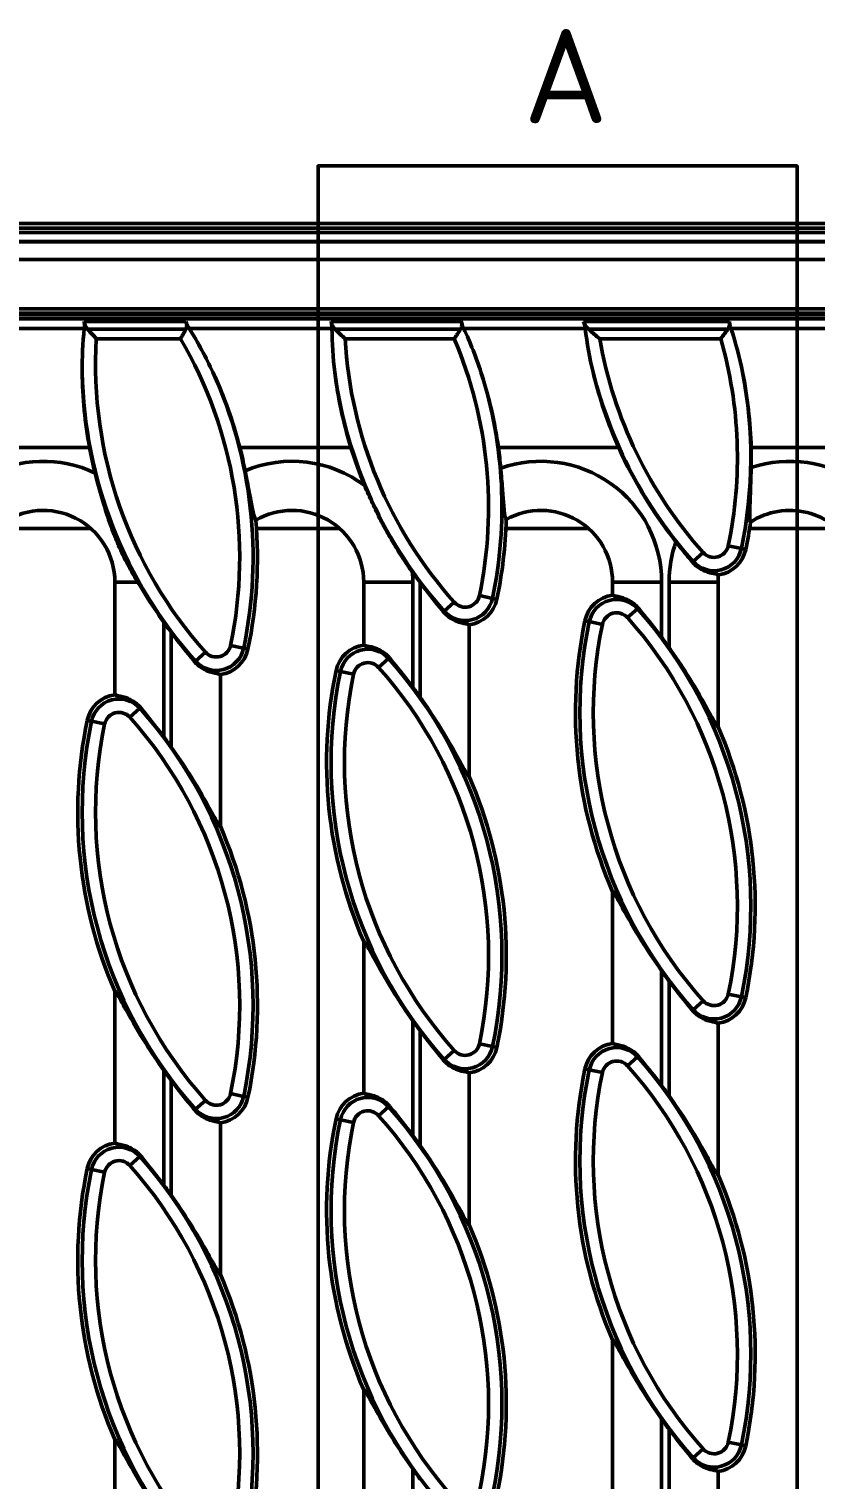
# Model space of a CAD drawing. Header units: millimetres. Extents: x 0 to 2219, y -32 to 1188.
# Drawn here: x 731.4 to 819.1, y 458.4 to 620.2 of the extents above; entities that cross this region are included whole.
import ezdxf

# ---------------------------------------------------------------- set-up
doc = ezdxf.new("R2010")
doc.units = ezdxf.units.MM
doc.header["$LTSCALE"] = 2
for name, color, linetype, lineweight in [('Detailumgrenzung (ISO)', 7, 'Continuous', 50), ('Sichtbar (ISO)', 7, 'Continuous', 50), ('Sichtbar schmal (ISO)', 7, 'Continuous', 50)]:
    doc.layers.add(name, color=color, linetype=linetype, lineweight=lineweight)
doc.styles.add('Bezeichnungstext (DIN)', font='isocpeur.ttf')

# ---------------------------------------------------------------- blocks, each defined once
blk = doc.blocks.new('2DDetail0')
at = {"layer": 'Detailumgrenzung (ISO)', "flags": 128}
blk.add_lwpolyline([(381.825, 186.207), (408.555, 186.207), (408.555, 302.451), (381.825, 302.451), (381.825, 186.207)], dxfattribs=at)
at = {"layer": 'Detailumgrenzung (ISO)', "insert": (393.282, 304.826), "char_height": 5.25, "attachment_point": 7, "style": 'Bezeichnungstext (DIN)'}
blk.add_mtext('A', dxfattribs=at)

msp = doc.modelspace()

# ---------------------------------------------------------------- linework, layer by layer
at = {"layer": 'Sichtbar (ISO)'}
for p, q in [((1097.6788, 598.4711), (597.6788, 598.4711)), ((1097.6788, 596.4711), (597.6788, 596.4711)), ((1097.6788, 594.4711), (597.6788, 594.4711)), ((705.5288, 588.4711), (830.4158, 588.4711)), ((824.2076, 588.2711), (705.7534, 588.2711)), ((738.1381, 573.4711), (725.3856, 573.4711)), ((767.3107, 573.4711), (754.9211, 573.4711)), ((797.2004, 573.4711), (783.773, 573.4711)), ((827.9143, 573.4711), (811.9857, 573.4711)), ((740.9609, 558.4711), (740.9609, 545.8949)), ((768.7387, 558.4711), (768.7387, 551.4505)), ((796.5165, 558.4711), (796.5165, 557.006)), ((808.2943, 542.3387), (808.2943, 558.4711)), ((780.5165, 536.7831), (780.5165, 553.7139)), ((752.7387, 531.2276), (752.7387, 548.1584)), ((796.5165, 523.9368), (796.5165, 507.006)), ((768.7387, 518.3813), (768.7387, 501.4505)), ((740.9609, 512.8257), (740.9609, 495.8949)), ((808.2943, 492.3387), (808.2943, 509.2695)), ((780.5165, 486.7831), (780.5165, 503.7139)), ((752.7387, 481.2276), (752.7387, 498.1584)), ((796.5165, 473.9368), (796.5165, 457.006)), ((768.7387, 468.3813), (768.7387, 451.4505)), ((740.9609, 462.8257), (740.9609, 445.8949)), ((808.2943, 442.3387), (808.2943, 459.2695))]:
    msp.add_line(p, q, dxfattribs=at)
for centre, radius, start, end in [((787.0323, 582.7935), 49.775, 190.794759, 194.139473), ((706.6673, 561.2598), 49.775, 11.154837, 14.201362), ((814.8101, 588.3491), 49.775, 197.391839, 202.585849), ((734.4451, 566.8153), 49.775, 5.029542, 7.684437), ((842.5879, 593.9046), 49.775, 204.237398, 218.421227), ((762.2228, 572.3709), 49.775, 358.699072, 1.266545), ((732.9609, 558.4711), 8, 0, 126.109162), ((760.7387, 558.4711), 8, 0, 120.236291), ((788.5165, 558.4711), 8, 0, 118.988229), ((816.2943, 558.4711), 8, 28.563902, 123.182868), ((706.6673, 561.2598), 50.2124, 348.215004, 4.709885), ((734.4451, 566.8153), 50.2124, 348.215004, 358.463386), ((762.2228, 572.3709), 50.2124, 348.215004, 351.750855), ((807.8406, 562.8533), 3.6124, 277.862549, 348.215004), ((814.8101, 588.3491), 49.775, 215.261188, 216.964052), ((816.2943, 558.4711), 8, 174.233737, 180), ((780.0628, 557.2978), 3.6124, 277.214909, 348.215004), ((796.9702, 553.4222), 3.6124, 97.214909, 168.215004), ((787.0323, 582.7935), 49.775, 215.357831, 216.964052), ((842.5879, 543.9046), 50.2124, 168.215004, 203.432382), ((762.2228, 522.3709), 49.775, 35.357831, 36.964052), ((752.285, 551.7422), 3.6124, 277.214909, 348.215004), ((769.1924, 547.8666), 3.6124, 97.214909, 168.215004), ((814.8101, 538.3491), 50.2124, 168.215004, 203.432382), ((734.4451, 516.8153), 49.775, 35.357831, 36.964052), ((741.4146, 542.3111), 3.6124, 97.214909, 168.215004), ((787.0323, 532.7935), 50.2124, 168.215004, 203.432382), ((762.2228, 522.3709), 50.2124, 348.215004, 23.432382), ((706.6673, 511.2598), 49.775, 35.357831, 36.964052), ((734.4451, 516.8153), 50.2124, 348.215004, 23.432382), ((706.6673, 511.2598), 50.2124, 348.215004, 23.432382), ((842.5879, 543.9046), 49.775, 215.357831, 216.964052), ((807.8406, 512.8533), 3.6124, 277.214909, 348.215004), ((814.8101, 538.3491), 49.775, 215.357831, 216.964052), ((780.0628, 507.2978), 3.6124, 277.214909, 348.215004), ((796.9702, 503.4222), 3.6124, 97.214909, 168.215004), ((787.0323, 532.7935), 49.775, 215.357831, 216.964052), ((842.5879, 493.9046), 50.2124, 168.215004, 203.432382), ((769.1924, 497.8666), 3.6124, 97.214909, 168.215004), ((762.2228, 472.3709), 49.775, 35.357831, 36.964052), ((752.285, 501.7422), 3.6124, 277.214909, 348.215004), ((814.8101, 488.3491), 50.2124, 168.215004, 203.432382), ((734.4451, 466.8153), 49.775, 35.357831, 36.964052), ((741.4146, 492.3111), 3.6124, 97.214909, 168.215004), ((787.0323, 482.7935), 50.2124, 168.215004, 203.432382), ((762.2228, 472.3709), 50.2124, 348.215004, 23.432382), ((706.6673, 461.2598), 49.775, 35.357831, 36.964052), ((734.4451, 466.8153), 50.2124, 348.215004, 23.432382), ((706.6673, 461.2598), 50.2124, 348.215004, 23.432382), ((842.5879, 493.9046), 49.775, 215.357831, 216.964052), ((807.8406, 462.8533), 3.6124, 277.214909, 348.215004), ((814.8101, 488.3491), 49.775, 215.357831, 216.964052)]:
    msp.add_arc(centre, radius, start, end, dxfattribs=at)
for centre, major_axis, ratio, start_param, end_param in [((762.3619, 581.4884), (-1.7008, 32.327), 0.77291338, 1.36664603, 1.51825904), ((722.0576, 569.464), (-19.5177, 31.9264), 0.8613635, 4.57878648, 4.72745672), ((789.7141, 583.8463), (-5.7943, 31.3835), 0.75916737, 1.33962574, 1.4938401), ((753.883, 573.5225), (-12.5817, 32.9213), 0.82687488, 4.65059872, 4.79963169), ((818.1088, 586.2107), (-9.8709, 30.3769), 0.75336516, 1.31331061, 1.46985558), ((784.6579, 576.7488), (-7.0352, 32.8969), 0.79843426, 4.69743, 4.84778186), ((787.0323, 582.467), (0, -49.7159), 0.99997843, 4.72433213, 4.89433766), ((706.6673, 560.9323), (0, 49.8573), 0.99997843, 4.96661132, 5.145853), ((814.8101, 588.0228), (0, -49.6794), 0.99997843, 4.83649189, 5.00966029), ((734.4451, 566.4881), (0, 49.8208), 0.99997843, 4.85301352, 5.02632966), ((842.5879, 593.5786), (0, -49.6429), 0.99997843, 4.95042115, 5.12941456), ((762.2228, 572.0439), (0, 49.7844), 0.99997843, 4.74105993, 4.91113298)]:
    msp.add_ellipse(centre, major_axis=major_axis, ratio=ratio, start_param=start_param, end_param=end_param, dxfattribs=at)
for points, knots in [([(737.548, 587.5369), (737.5487, 587.5203), (737.5496, 587.5031), (737.5548, 587.4105), (737.5606, 587.3265), (737.5682, 587.1275), (737.5686, 587.0117), (737.5607, 586.8809), (737.5599, 586.8686), (737.5586, 586.8509), (737.5582, 586.8456), (737.5575, 586.8362), (737.5572, 586.8323), (737.5566, 586.8247), (737.5563, 586.8211), (737.5555, 586.8125), (737.5551, 586.8076), (737.5535, 586.7906), (737.5524, 586.7785), (737.5507, 586.7627), (737.5503, 586.7588), (737.5499, 586.755)], [-0.4607877222, -0.4607877222, -0.4607877222, -0.4607877222, -0.4536132377, -0.4536132377, -0.4235059115, -0.4235059115, -0.3874725717, -0.3874725717, -0.3837411744, -0.3837411744, -0.3821074225, -0.3821074225, -0.3809066123, -0.3809066123, -0.3797995528, -0.3797995528, -0.3783009331, -0.3783009331, -0.3746340197, -0.3746340197, -0.373457297, -0.373457297, -0.373457297, -0.373457297]), ([(737.8999, 586.6834), (737.7864, 586.809), (737.6935, 586.9618), (737.5877, 587.2324), (737.5574, 587.3875), (737.548, 587.5369)], [0.936950036, 0.936950036, 0.936950036, 0.936950036, 0.997393402, 0.997393402, 1.056086076, 1.056086076, 1.056086076, 1.056086076]), ([(749.2607, 586.755), (749.2523, 586.7682), (749.244, 586.7816), (749.2316, 586.8018), (749.2274, 586.8086), (749.2204, 586.8202), (749.2176, 586.8249), (749.212, 586.8342), (749.2092, 586.8388), (749.2032, 586.849), (749.1999, 586.8545), (749.1886, 586.8737), (749.1806, 586.8875), (749.1097, 587.011), (749.0536, 587.1214), (748.9702, 587.3005), (748.94, 587.3696), (748.8957, 587.4703), (748.8805, 587.5047), (748.8657, 587.5369)], [-0.3699972752, -0.3699972752, -0.3699972752, -0.3699972752, -0.3652529605, -0.3652529605, -0.3628322112, -0.3628322112, -0.361171136, -0.361171136, -0.3595501379, -0.3595501379, -0.3576058705, -0.3576058705, -0.3528055237, -0.3528055237, -0.314503403, -0.314503403, -0.2885992575, -0.2885992575, -0.2739606305, -0.2739606305, -0.2739606305, -0.2739606305]), ([(748.8657, 587.5369), (748.9312, 587.3876), (748.977, 587.2277), (748.9866, 586.9552), (748.9575, 586.8068), (748.8901, 586.6834)], [0.02997029, 0.02997029, 0.02997029, 0.02997029, 0.091363801, 0.091363801, 0.145595878, 0.145595878, 0.145595878, 0.145595878]), ([(765.1056, 587.5369), (765.1081, 587.521), (765.1108, 587.5045), (765.1262, 587.4119), (765.1416, 587.3269), (765.1716, 587.1268), (765.1851, 587.0102), (765.1918, 586.8787), (765.1923, 586.8671), (765.1929, 586.8501), (765.1931, 586.8449), (765.1935, 586.8357), (765.1936, 586.8318), (765.1938, 586.8242), (765.1939, 586.8206), (765.1941, 586.8119), (765.1943, 586.8069), (765.1946, 586.7893), (765.1948, 586.7767), (765.195, 586.7611), (765.195, 586.758), (765.195, 586.755)], [-0.4521049801, -0.4521049801, -0.4521049801, -0.4521049801, -0.4451867768, -0.4451867768, -0.4144901446, -0.4144901446, -0.3781283898, -0.3781283898, -0.3745903288, -0.3745903288, -0.3729980042, -0.3729980042, -0.3718102693, -0.3718102693, -0.3707028209, -0.3707028209, -0.3691844322, -0.3691844322, -0.3653710314, -0.3653710314, -0.3644467005, -0.3644467005, -0.3644467005, -0.3644467005]), ([(765.5521, 586.6834), (765.4239, 586.8098), (765.3129, 586.9645), (765.1785, 587.2353), (765.1315, 587.3884), (765.1056, 587.5369)], [0.930732609, 0.930732609, 0.930732609, 0.930732609, 0.993776587, 0.993776587, 1.052486972, 1.052486972, 1.052486972, 1.052486972]), ([(779.6315, 587.5369), (779.6743, 587.387), (779.697, 587.228), (779.6736, 586.9565), (779.6276, 586.8073), (779.5492, 586.6834)], [0.028992712, 0.028992712, 0.028992712, 0.028992712, 0.089033756, 0.089033756, 0.144418619, 0.144418619, 0.144418619, 0.144418619]), ([(779.9051, 586.755), (779.9046, 586.756), (779.9041, 586.757), (779.8971, 586.772), (779.8907, 586.7861), (779.8816, 586.8062), (779.8789, 586.8121), (779.8743, 586.8224), (779.8724, 586.8268), (779.8688, 586.835), (779.867, 586.839), (779.863, 586.8482), (779.8608, 586.8534), (779.8528, 586.872), (779.8472, 586.8853), (779.7935, 587.0142), (779.7533, 587.1293), (779.6973, 587.3098), (779.6782, 587.3768), (779.6504, 587.4735), (779.6408, 587.5062), (779.6315, 587.5369)], [-0.3672322555, -0.3672322555, -0.3672322555, -0.3672322555, -0.3668953656, -0.3668953656, -0.3622139698, -0.3622139698, -0.360233458, -0.360233458, -0.3588038923, -0.3588038923, -0.3575041427, -0.3575041427, -0.3557718645, -0.3557718645, -0.3514034205, -0.3514034205, -0.3134733518, -0.3134733518, -0.2891428124, -0.2891428124, -0.2755854269, -0.2755854269, -0.2755854269, -0.2755854269]), ([(793.2863, 587.5369), (793.2901, 587.5225), (793.2942, 587.5077), (793.32, 587.4156), (793.3457, 587.3291), (793.3988, 587.128), (793.4256, 587.0115), (793.4473, 586.8796), (793.4492, 586.8677), (793.4519, 586.8505), (793.4527, 586.8451), (793.454, 586.8358), (793.4546, 586.8319), (793.4557, 586.8242), (793.4562, 586.8205), (793.4575, 586.8118), (793.4581, 586.8068), (793.4605, 586.7891), (793.4621, 586.7766), (793.464, 586.761), (793.4644, 586.758), (793.4647, 586.755)], [-0.4467467386, -0.4467467386, -0.4467467386, -0.4467467386, -0.4404263191, -0.4404263191, -0.4085990158, -0.4085990158, -0.3717115307, -0.3717115307, -0.3680627673, -0.3680627673, -0.366431479, -0.366431479, -0.3652190699, -0.3652190699, -0.3640918051, -0.3640918051, -0.3625512047, -0.3625512047, -0.35870747, -0.35870747, -0.3577899213, -0.3577899213, -0.3577899213, -0.3577899213]), ([(793.8336, 586.6834), (793.6886, 586.8108), (793.5571, 586.9679), (793.3923, 587.239), (793.3287, 587.3897), (793.2863, 587.5369)], [0.932626831, 0.932626831, 0.932626831, 0.932626831, 0.998911821, 0.998911821, 1.057838255, 1.057838255, 1.057838255, 1.057838255]), ([(809.564, 587.5369), (809.5873, 587.3868), (809.59, 587.229), (809.5369, 586.9579), (809.4749, 586.8078), (809.3851, 586.6834)], [0.02841016, 0.02841016, 0.02841016, 0.02841016, 0.087675998, 0.087675998, 0.144490365, 0.144490365, 0.144490365, 0.144490365]), ([(809.7339, 586.755), (809.7328, 586.7583), (809.7317, 586.7616), (809.7265, 586.7775), (809.7225, 586.7901), (809.7168, 586.8082), (809.715, 586.8138), (809.7121, 586.8234), (809.7108, 586.8275), (809.7084, 586.8355), (809.7073, 586.8393), (809.7046, 586.8482), (809.703, 586.8534), (809.6977, 586.8713), (809.6941, 586.8841), (809.6568, 587.0167), (809.6314, 587.1349), (809.5992, 587.3161), (809.589, 587.3819), (809.5742, 587.4759), (809.5692, 587.5074), (809.564, 587.5369)], [-0.3680676843, -0.3680676843, -0.3680676843, -0.3680676843, -0.3670030549, -0.3670030549, -0.3630100052, -0.3630100052, -0.3612482816, -0.3612482816, -0.3599482879, -0.3599482879, -0.358746313, -0.358746313, -0.3571139673, -0.3571139673, -0.3530936922, -0.3530936922, -0.3153576761, -0.3153576761, -0.2918493674, -0.2918493674, -0.2789952345, -0.2789952345, -0.2789952345, -0.2789952345]), ([(738.8899, 585.6227), (738.8882, 585.6245), (738.8864, 585.6264), (738.7418, 585.7798), (738.5986, 585.9324), (738.3279, 586.222), (738.1987, 586.3608), (738.0165, 586.5573), (737.9564, 586.6223), (737.8999, 586.6834)], [-0.000752486, -0.000752486, -0.000752486, -0.000752486, 0, 0, 0.062492592, 0.062492592, 0.122227604, 0.122227604, 0.153295028, 0.153295028, 0.153295028, 0.153295028]), ([(748.8901, 586.6834), (748.8316, 586.5799), (748.7657, 586.4634), (748.6326, 586.2291), (748.5668, 586.1134), (748.4305, 585.8745), (748.3601, 585.7513), (748.2884, 585.6264), (748.2874, 585.6245), (748.2864, 585.6227)], [0.376140047, 0.376140047, 0.376140047, 0.376140047, 0.423658031, 0.423658031, 0.465600445, 0.465600445, 0.508187315, 0.508187315, 0.508818678, 0.508818678, 0.508818678, 0.508818678]), ([(766.6617, 585.6227), (766.6598, 585.6245), (766.6579, 585.6264), (766.4862, 585.7886), (766.3156, 585.9507), (765.9963, 586.2557), (765.8444, 586.4014), (765.6522, 586.5867), (765.601, 586.6361), (765.5521, 586.6834)], [-0.00079701, -0.00079701, -0.00079701, -0.00079701, 0, 0, 0.070077303, 0.070077303, 0.136233773, 0.136233773, 0.161129525, 0.161129525, 0.161129525, 0.161129525]), ([(779.5492, 586.6834), (779.4879, 586.5893), (779.4197, 586.485), (779.2721, 586.2597), (779.1925, 586.1385), (779.0274, 585.8878), (778.9416, 585.7579), (778.8545, 585.6264), (778.8533, 585.6245), (778.8521, 585.6227)], [0.382982229, 0.382982229, 0.382982229, 0.382982229, 0.42713138, 0.42713138, 0.472833961, 0.472833961, 0.519503103, 0.519503103, 0.520160019, 0.520160019, 0.520160019, 0.520160019]), ([(795.0788, 585.6227), (795.0767, 585.6245), (795.0745, 585.6264), (794.87, 585.7983), (794.6662, 585.9708), (794.2888, 586.2922), (794.1101, 586.4453), (793.9086, 586.6187), (793.8706, 586.6515), (793.8336, 586.6834)], [-0.000850515, -0.000850515, -0.000850515, -0.000850515, 0, 0, 0.079303638, 0.079303638, 0.15301084, 0.15301084, 0.170541221, 0.170541221, 0.170541221, 0.170541221]), ([(809.3851, 586.6834), (809.3231, 586.5998), (809.2551, 586.5083), (809.0944, 586.2925), (808.9996, 586.1655), (808.8022, 585.9021), (808.6991, 585.7649), (808.5946, 585.6264), (808.5933, 585.6245), (808.5919, 585.6227)], [0.390745137, 0.390745137, 0.390745137, 0.390745137, 0.430988134, 0.430988134, 0.480959897, 0.480959897, 0.532341208, 0.532341208, 0.533027086, 0.533027086, 0.533027086, 0.533027086]), ([(784.0284, 571.1791), (784.046, 570.9783), (784.0634, 570.7771), (784.1465, 569.7981), (784.2055, 569.04), (784.3092, 567.7117), (784.3547, 567.1354), (784.443, 566.2561), (784.4854, 565.9316), (784.5667, 565.5787), (784.6021, 565.4936), (784.6394, 565.4688)], [-2.655256493, -2.655256493, -2.655256493, -2.655256493, -2.594613003, -2.594613003, -2.359292572, -2.359292572, -2.140854077, -2.140854077, -1.949475423, -1.949475423, -1.816570409, -1.816570409, -1.816570409, -1.816570409]), ([(811.985, 571.2408), (811.9768, 570.8846), (811.9676, 570.5283), (811.9325, 569.3249), (811.9013, 568.5062), (811.851, 567.1615), (811.8307, 566.6038), (811.822, 565.812), (811.828, 565.534), (811.8662, 565.2512), (811.8876, 565.1864), (811.9157, 565.1665)], [-2.722822417, -2.722822417, -2.722822417, -2.722822417, -2.614029808, -2.614029808, -2.351259793, -2.351259793, -2.127811428, -2.127811428, -1.951431562, -1.951431562, -1.840039409, -1.840039409, -1.840039409, -1.840039409]), ([(743.5206, 558.4711), (743.1958, 559.0153), (742.8946, 559.5416), (742.3435, 560.5518), (742.0948, 561.0318), (741.6905, 561.8655), (741.5331, 562.2055), (741.2028, 562.9588), (741.041, 563.3513), (740.602, 564.4766), (740.3345, 565.2342), (739.7064, 567.1712), (739.3138, 568.5125), (738.871, 570.2178), (738.8166, 570.4306), (738.7653, 570.6343)], [-8.1998669, -8.1998669, -8.1998669, -8.1998669, -7.98591124, -7.98591124, -7.77629046, -7.77629046, -7.63201686, -7.63201686, -7.47151299, -7.47151299, -7.18257601, -7.18257601, -6.79673569, -6.79673569, -6.73900303, -6.73900303, -6.73900303, -6.73900303]), ([(755.5019, 570.8893), (755.5336, 570.7287), (755.5651, 570.5679), (755.7412, 569.6636), (755.8778, 568.9373), (756.1219, 567.6426), (756.2295, 567.0745), (756.4167, 566.1868), (756.4971, 565.8551), (756.6215, 565.4935), (756.6682, 565.4065), (756.7102, 565.3827)], [-2.637447171, -2.637447171, -2.637447171, -2.637447171, -2.588207984, -2.588207984, -2.360306012, -2.360306012, -2.143596889, -2.143596889, -1.945869373, -1.945869373, -1.806774665, -1.806774665, -1.806774665, -1.806774665]), ([(774.1674, 559.6137), (774.0645, 559.7596), (773.9638, 559.9031), (773.3606, 560.7721), (772.8687, 561.5148), (772.0615, 562.8156), (771.7528, 563.3348), (771.1645, 564.3747), (770.9006, 564.8626), (770.3091, 566.0085), (769.9982, 566.6483), (769.4099, 567.9242), (769.1261, 568.5748), (768.8526, 569.2321)], [-4.266180029, -4.266180029, -4.266180029, -4.266180029, -4.221635639, -4.221635639, -3.990900174, -3.990900174, -3.837994707, -3.837994707, -3.69946469, -3.69946469, -3.52816137, -3.52816137, -3.355018436, -3.355018436, -3.355018436, -3.355018436]), ([(805.4374, 560.7058), (805.2545, 560.9248), (805.0688, 561.1483), (804.4549, 561.8939), (804.0207, 562.4313), (803.591, 562.9726)], [-1.216094438, -1.216094438, -1.216094438, -1.216094438, -1.125902361, -1.125902361, -0.919967957, -0.919967957, -0.919967957, -0.919967957]), ([(808.3347, 559.2749), (808.2726, 559.3315), (808.0644, 559.3595), (807.5346, 559.4617), (807.2179, 559.5335), (806.5854, 559.7897), (806.2835, 559.9497), (805.7922, 560.3283), (805.606, 560.504), (805.4374, 560.7058)], [-3.07038747, -3.07038747, -3.07038747, -3.07038747, -2.901341479, -2.901341479, -2.748096948, -2.748096948, -2.622729619, -2.622729619, -2.539880525, -2.539880525, -2.539880525, -2.539880525]), ([(746.4381, 553.9897), (745.7552, 554.9536), (745.0586, 555.991), (744.1014, 557.51), (743.8044, 557.9965), (743.5206, 558.4711)], [-1.174131385, -1.174131385, -1.174131385, -1.174131385, -0.828219857, -0.828219857, -0.664700994, -0.664700994, -0.664700994, -0.664700994]), ([(777.6523, 555.1437), (777.6078, 555.1965), (777.5633, 555.2497), (776.8119, 556.1477), (776.0768, 557.0608), (775.2934, 558.0826), (775.1667, 558.2495), (775.0392, 558.4187)], [0.709582647, 0.709582647, 0.709582647, 0.709582647, 0.73010989, 0.73010989, 1.054656499, 1.054656499, 1.116700016, 1.116700016, 1.116700016, 1.116700016]), ([(796.5165, 557.006), (796.5669, 556.9674), (796.6958, 556.9359), (797.1714, 556.8433), (797.569, 556.7677), (798.1768, 556.5087), (798.368, 556.4132), (798.7518, 556.1699), (798.9437, 556.0213), (799.2029, 555.7754), (799.2934, 555.6793), (799.3807, 555.5763)], [0.043364886, 0.043364886, 0.043364886, 0.043364886, 0.19996601, 0.19996601, 0.399932019, 0.399932019, 0.475600656, 0.475600656, 0.551269293, 0.551269293, 0.592993875, 0.592993875, 0.592993875, 0.592993875]), ([(780.5165, 553.7139), (780.4661, 553.7526), (780.3372, 553.7841), (779.8615, 553.8766), (779.4639, 553.9523), (778.8561, 554.2113), (778.6649, 554.3068), (778.2812, 554.5501), (778.0892, 554.6986), (777.83, 554.9445), (777.7395, 555.0407), (777.6523, 555.1437)], [0.043364886, 0.043364886, 0.043364886, 0.043364886, 0.19996601, 0.19996601, 0.399932019, 0.399932019, 0.475600656, 0.475600656, 0.551269293, 0.551269293, 0.592993875, 0.592993875, 0.592993875, 0.592993875]), ([(799.3807, 555.5763), (799.4251, 555.5234), (799.4697, 555.4703), (800.2211, 554.5723), (800.9562, 553.6592), (801.7395, 552.6374), (801.8662, 552.4705), (801.9937, 552.3013)], [0.709582647, 0.709582647, 0.709582647, 0.709582647, 0.73010989, 0.73010989, 1.054656499, 1.054656499, 1.116700016, 1.116700016, 1.116700016, 1.116700016]), ([(749.8745, 549.5881), (749.8301, 549.641), (749.7855, 549.6941), (749.0341, 550.5921), (748.299, 551.5052), (747.5156, 552.527), (747.3889, 552.6939), (747.2615, 552.8631)], [0.709582647, 0.709582647, 0.709582647, 0.709582647, 0.73010989, 0.73010989, 1.054656499, 1.054656499, 1.116700016, 1.116700016, 1.116700016, 1.116700016]), ([(768.7387, 551.4505), (768.7891, 551.4118), (768.918, 551.3803), (769.3936, 551.2878), (769.7913, 551.2121), (770.3991, 550.9531), (770.5902, 550.8576), (770.974, 550.6143), (771.1659, 550.4658), (771.4251, 550.2199), (771.5156, 550.1237), (771.6029, 550.0207)], [0.043364886, 0.043364886, 0.043364886, 0.043364886, 0.19996601, 0.19996601, 0.399932019, 0.399932019, 0.475600656, 0.475600656, 0.551269293, 0.551269293, 0.592993875, 0.592993875, 0.592993875, 0.592993875]), ([(771.6029, 550.0207), (771.6473, 549.9679), (771.6919, 549.9147), (772.4433, 549.0167), (773.1784, 548.1036), (773.9618, 547.0818), (774.0885, 546.9149), (774.2159, 546.7457)], [0.709582647, 0.709582647, 0.709582647, 0.709582647, 0.73010989, 0.73010989, 1.054656499, 1.054656499, 1.116700016, 1.116700016, 1.116700016, 1.116700016]), ([(802.817, 551.1747), (803.4999, 550.2108), (804.1965, 549.1734), (805.6201, 546.9146), (806.3284, 545.6936), (807.2894, 543.9759), (807.6958, 543.2259), (808.0398, 542.6502), (808.117, 542.5278), (808.2321, 542.3736), (808.2721, 542.3369), (808.2943, 542.3387)], [-1.17413138, -1.17413138, -1.17413138, -1.17413138, -0.82821986, -0.82821986, -0.41657877, -0.41657877, -0.15549961, -0.15549961, -0.07774981, -0.07774981, -0.0059838, -0.0059838, -0.0059838, -0.0059838]), ([(752.7387, 548.1584), (752.6883, 548.197), (752.5594, 548.2285), (752.0837, 548.3211), (751.6861, 548.3967), (751.0783, 548.6557), (750.8872, 548.7512), (750.5034, 548.9945), (750.3115, 549.1431), (750.0523, 549.389), (749.9618, 549.4851), (749.8745, 549.5881)], [0.043364886, 0.043364886, 0.043364886, 0.043364886, 0.19996601, 0.19996601, 0.399932019, 0.399932019, 0.475600656, 0.475600656, 0.551269293, 0.551269293, 0.592993875, 0.592993875, 0.592993875, 0.592993875]), ([(740.9609, 545.8949), (741.0113, 545.8563), (741.1402, 545.8248), (741.6159, 545.7322), (742.0135, 545.6566), (742.6213, 545.3976), (742.8125, 545.3021), (743.1962, 545.0588), (743.3881, 544.9102), (743.6474, 544.6643), (743.7379, 544.5682), (743.8251, 544.4652)], [0.043364886, 0.043364886, 0.043364886, 0.043364886, 0.19996601, 0.19996601, 0.399932019, 0.399932019, 0.475600656, 0.475600656, 0.551269293, 0.551269293, 0.592993875, 0.592993875, 0.592993875, 0.592993875]), ([(775.0392, 545.6192), (775.7222, 544.6552), (776.4188, 543.6179), (777.8423, 541.359), (778.5506, 540.1381), (779.5116, 538.4204), (779.918, 537.6704), (780.262, 537.0946), (780.3392, 536.9722), (780.4543, 536.8181), (780.4943, 536.7813), (780.5165, 536.7831)], [-1.17413138, -1.17413138, -1.17413138, -1.17413138, -0.82821986, -0.82821986, -0.41657877, -0.41657877, -0.15549961, -0.15549961, -0.07774981, -0.07774981, -0.0059838, -0.0059838, -0.0059838, -0.0059838]), ([(743.8251, 544.4652), (743.8695, 544.4123), (743.9141, 544.3592), (744.6655, 543.4612), (745.4006, 542.548), (746.184, 541.5263), (746.3107, 541.3594), (746.4381, 541.1902)], [0.709582647, 0.709582647, 0.709582647, 0.709582647, 0.73010989, 0.73010989, 1.054656499, 1.054656499, 1.116700016, 1.116700016, 1.116700016, 1.116700016]), ([(747.2615, 540.0636), (747.9444, 539.0997), (748.641, 538.0623), (750.0645, 535.8035), (750.7728, 534.5825), (751.7338, 532.8648), (752.1402, 532.1148), (752.4842, 531.5391), (752.5614, 531.4167), (752.6765, 531.2625), (752.7165, 531.2258), (752.7387, 531.2276)], [-1.17413138, -1.17413138, -1.17413138, -1.17413138, -0.82821986, -0.82821986, -0.41657877, -0.41657877, -0.15549961, -0.15549961, -0.07774981, -0.07774981, -0.0059838, -0.0059838, -0.0059838, -0.0059838]), ([(801.9937, 515.1008), (801.3108, 516.0647), (800.6142, 517.1021), (799.1907, 519.3609), (798.4824, 520.5819), (797.5214, 522.2996), (797.115, 523.0496), (796.771, 523.6253), (796.6937, 523.7477), (796.5787, 523.9019), (796.5386, 523.9386), (796.5165, 523.9368)], [-1.17413138, -1.17413138, -1.17413138, -1.17413138, -0.82821986, -0.82821986, -0.41657877, -0.41657877, -0.15549961, -0.15549961, -0.07774981, -0.07774981, -0.0059838, -0.0059838, -0.0059838, -0.0059838]), ([(774.2159, 509.5452), (773.533, 510.5092), (772.8364, 511.5465), (771.4129, 513.8054), (770.7046, 515.0263), (769.7436, 516.744), (769.3372, 517.494), (768.9932, 518.0698), (768.916, 518.1922), (768.8009, 518.3463), (768.7609, 518.3831), (768.7387, 518.3813)], [-1.17413138, -1.17413138, -1.17413138, -1.17413138, -0.82821986, -0.82821986, -0.41657877, -0.41657877, -0.15549961, -0.15549961, -0.07774981, -0.07774981, -0.0059838, -0.0059838, -0.0059838, -0.0059838]), ([(746.4381, 503.9897), (745.7552, 504.9536), (745.0586, 505.991), (743.6351, 508.2498), (742.9268, 509.4708), (741.9658, 511.1885), (741.5594, 511.9385), (741.2154, 512.5142), (741.1382, 512.6366), (741.0231, 512.7908), (740.9831, 512.8275), (740.9609, 512.8257)], [-1.17413138, -1.17413138, -1.17413138, -1.17413138, -0.82821986, -0.82821986, -0.41657877, -0.41657877, -0.15549961, -0.15549961, -0.07774981, -0.07774981, -0.0059838, -0.0059838, -0.0059838, -0.0059838]), ([(805.4301, 510.6992), (805.3856, 510.7521), (805.341, 510.8052), (804.5896, 511.7032), (803.8545, 512.6164), (803.0712, 513.6381), (802.9445, 513.805), (802.817, 513.9742)], [0.709582647, 0.709582647, 0.709582647, 0.709582647, 0.73010989, 0.73010989, 1.054656499, 1.054656499, 1.116700016, 1.116700016, 1.116700016, 1.116700016]), ([(808.2943, 509.2695), (808.2438, 509.3081), (808.115, 509.3396), (807.6393, 509.4322), (807.2417, 509.5078), (806.6339, 509.7668), (806.4427, 509.8623), (806.0589, 510.1057), (805.867, 510.2542), (805.6078, 510.5001), (805.5173, 510.5962), (805.4301, 510.6992)], [0.043364886, 0.043364886, 0.043364886, 0.043364886, 0.19996601, 0.19996601, 0.399932019, 0.399932019, 0.475600656, 0.475600656, 0.551269293, 0.551269293, 0.592993875, 0.592993875, 0.592993875, 0.592993875]), ([(777.6523, 505.1437), (777.6078, 505.1965), (777.5633, 505.2497), (776.8119, 506.1477), (776.0768, 507.0608), (775.2934, 508.0826), (775.1667, 508.2495), (775.0392, 508.4187)], [0.709582647, 0.709582647, 0.709582647, 0.709582647, 0.73010989, 0.73010989, 1.054656499, 1.054656499, 1.116700016, 1.116700016, 1.116700016, 1.116700016]), ([(796.5165, 507.006), (796.5669, 506.9674), (796.6958, 506.9359), (797.1714, 506.8433), (797.569, 506.7677), (798.1768, 506.5087), (798.368, 506.4132), (798.7518, 506.1699), (798.9437, 506.0213), (799.2029, 505.7754), (799.2934, 505.6793), (799.3807, 505.5763)], [0.043364886, 0.043364886, 0.043364886, 0.043364886, 0.19996601, 0.19996601, 0.399932019, 0.399932019, 0.475600656, 0.475600656, 0.551269293, 0.551269293, 0.592993875, 0.592993875, 0.592993875, 0.592993875]), ([(780.5165, 503.7139), (780.4661, 503.7526), (780.3372, 503.7841), (779.8615, 503.8766), (779.4639, 503.9523), (778.8561, 504.2113), (778.6649, 504.3068), (778.2812, 504.5501), (778.0892, 504.6986), (777.83, 504.9445), (777.7395, 505.0407), (777.6523, 505.1437)], [0.043364886, 0.043364886, 0.043364886, 0.043364886, 0.19996601, 0.19996601, 0.399932019, 0.399932019, 0.475600656, 0.475600656, 0.551269293, 0.551269293, 0.592993875, 0.592993875, 0.592993875, 0.592993875]), ([(799.3807, 505.5763), (799.4251, 505.5234), (799.4697, 505.4703), (800.2211, 504.5723), (800.9562, 503.6592), (801.7395, 502.6374), (801.8662, 502.4705), (801.9937, 502.3013)], [0.709582647, 0.709582647, 0.709582647, 0.709582647, 0.73010989, 0.73010989, 1.054656499, 1.054656499, 1.116700016, 1.116700016, 1.116700016, 1.116700016]), ([(749.8745, 499.5881), (749.8301, 499.641), (749.7855, 499.6941), (749.0341, 500.5921), (748.299, 501.5052), (747.5156, 502.527), (747.3889, 502.6939), (747.2615, 502.8631)], [0.709582647, 0.709582647, 0.709582647, 0.709582647, 0.73010989, 0.73010989, 1.054656499, 1.054656499, 1.116700016, 1.116700016, 1.116700016, 1.116700016]), ([(768.7387, 501.4505), (768.7891, 501.4118), (768.918, 501.3803), (769.3936, 501.2878), (769.7913, 501.2121), (770.3991, 500.9531), (770.5902, 500.8576), (770.974, 500.6143), (771.1659, 500.4658), (771.4251, 500.2199), (771.5156, 500.1237), (771.6029, 500.0207)], [0.043364886, 0.043364886, 0.043364886, 0.043364886, 0.19996601, 0.19996601, 0.399932019, 0.399932019, 0.475600656, 0.475600656, 0.551269293, 0.551269293, 0.592993875, 0.592993875, 0.592993875, 0.592993875]), ([(771.6029, 500.0207), (771.6473, 499.9679), (771.6919, 499.9147), (772.4433, 499.0167), (773.1784, 498.1036), (773.9618, 497.0818), (774.0885, 496.9149), (774.2159, 496.7457)], [0.709582647, 0.709582647, 0.709582647, 0.709582647, 0.73010989, 0.73010989, 1.054656499, 1.054656499, 1.116700016, 1.116700016, 1.116700016, 1.116700016]), ([(802.817, 501.1747), (803.4999, 500.2108), (804.1965, 499.1734), (805.6201, 496.9146), (806.3284, 495.6936), (807.2894, 493.9759), (807.6958, 493.2259), (808.0398, 492.6502), (808.117, 492.5278), (808.2321, 492.3736), (808.2721, 492.3369), (808.2943, 492.3387)], [-1.17413138, -1.17413138, -1.17413138, -1.17413138, -0.82821986, -0.82821986, -0.41657877, -0.41657877, -0.15549961, -0.15549961, -0.07774981, -0.07774981, -0.0059838, -0.0059838, -0.0059838, -0.0059838]), ([(752.7387, 498.1584), (752.6883, 498.197), (752.5594, 498.2285), (752.0837, 498.3211), (751.6861, 498.3967), (751.0783, 498.6557), (750.8872, 498.7512), (750.5034, 498.9945), (750.3115, 499.1431), (750.0523, 499.389), (749.9618, 499.4851), (749.8745, 499.5881)], [0.043364886, 0.043364886, 0.043364886, 0.043364886, 0.19996601, 0.19996601, 0.399932019, 0.399932019, 0.475600656, 0.475600656, 0.551269293, 0.551269293, 0.592993875, 0.592993875, 0.592993875, 0.592993875]), ([(740.9609, 495.8949), (741.0113, 495.8563), (741.1402, 495.8248), (741.6159, 495.7322), (742.0135, 495.6566), (742.6213, 495.3976), (742.8125, 495.3021), (743.1962, 495.0588), (743.3881, 494.9102), (743.6474, 494.6643), (743.7379, 494.5682), (743.8251, 494.4652)], [0.043364886, 0.043364886, 0.043364886, 0.043364886, 0.19996601, 0.19996601, 0.399932019, 0.399932019, 0.475600656, 0.475600656, 0.551269293, 0.551269293, 0.592993875, 0.592993875, 0.592993875, 0.592993875]), ([(775.0392, 495.6192), (775.7222, 494.6552), (776.4188, 493.6179), (777.8423, 491.359), (778.5506, 490.1381), (779.5116, 488.4204), (779.918, 487.6704), (780.262, 487.0946), (780.3392, 486.9722), (780.4543, 486.8181), (780.4943, 486.7813), (780.5165, 486.7831)], [-1.17413138, -1.17413138, -1.17413138, -1.17413138, -0.82821986, -0.82821986, -0.41657877, -0.41657877, -0.15549961, -0.15549961, -0.07774981, -0.07774981, -0.0059838, -0.0059838, -0.0059838, -0.0059838]), ([(743.8251, 494.4652), (743.8695, 494.4123), (743.9141, 494.3592), (744.6655, 493.4612), (745.4006, 492.548), (746.184, 491.5263), (746.3107, 491.3594), (746.4381, 491.1902)], [0.709582647, 0.709582647, 0.709582647, 0.709582647, 0.73010989, 0.73010989, 1.054656499, 1.054656499, 1.116700016, 1.116700016, 1.116700016, 1.116700016]), ([(747.2615, 490.0636), (747.9444, 489.0997), (748.641, 488.0623), (750.0645, 485.8035), (750.7728, 484.5825), (751.7338, 482.8648), (752.1402, 482.1148), (752.4842, 481.5391), (752.5614, 481.4167), (752.6765, 481.2625), (752.7165, 481.2258), (752.7387, 481.2276)], [-1.17413138, -1.17413138, -1.17413138, -1.17413138, -0.82821986, -0.82821986, -0.41657877, -0.41657877, -0.15549961, -0.15549961, -0.07774981, -0.07774981, -0.0059838, -0.0059838, -0.0059838, -0.0059838]), ([(801.9937, 465.1008), (801.3108, 466.0647), (800.6142, 467.1021), (799.1907, 469.3609), (798.4824, 470.5819), (797.5214, 472.2996), (797.115, 473.0496), (796.771, 473.6253), (796.6937, 473.7477), (796.5787, 473.9019), (796.5386, 473.9386), (796.5165, 473.9368)], [-1.17413138, -1.17413138, -1.17413138, -1.17413138, -0.82821986, -0.82821986, -0.41657877, -0.41657877, -0.15549961, -0.15549961, -0.07774981, -0.07774981, -0.0059838, -0.0059838, -0.0059838, -0.0059838]), ([(774.2159, 459.5452), (773.533, 460.5092), (772.8364, 461.5465), (771.4129, 463.8054), (770.7046, 465.0263), (769.7436, 466.744), (769.3372, 467.494), (768.9932, 468.0698), (768.916, 468.1922), (768.8009, 468.3463), (768.7609, 468.3831), (768.7387, 468.3813)], [-1.17413138, -1.17413138, -1.17413138, -1.17413138, -0.82821986, -0.82821986, -0.41657877, -0.41657877, -0.15549961, -0.15549961, -0.07774981, -0.07774981, -0.0059838, -0.0059838, -0.0059838, -0.0059838]), ([(746.4381, 453.9897), (745.7552, 454.9536), (745.0586, 455.991), (743.6351, 458.2498), (742.9268, 459.4708), (741.9658, 461.1885), (741.5594, 461.9385), (741.2154, 462.5142), (741.1382, 462.6366), (741.0231, 462.7908), (740.9831, 462.8275), (740.9609, 462.8257)], [-1.17413138, -1.17413138, -1.17413138, -1.17413138, -0.82821986, -0.82821986, -0.41657877, -0.41657877, -0.15549961, -0.15549961, -0.07774981, -0.07774981, -0.0059838, -0.0059838, -0.0059838, -0.0059838]), ([(805.4301, 460.6992), (805.3856, 460.7521), (805.341, 460.8052), (804.5896, 461.7032), (803.8545, 462.6164), (803.0712, 463.6381), (802.9445, 463.805), (802.817, 463.9742)], [0.709582647, 0.709582647, 0.709582647, 0.709582647, 0.73010989, 0.73010989, 1.054656499, 1.054656499, 1.116700016, 1.116700016, 1.116700016, 1.116700016]), ([(808.2943, 459.2695), (808.2438, 459.3081), (808.115, 459.3396), (807.6393, 459.4322), (807.2417, 459.5078), (806.6339, 459.7668), (806.4427, 459.8623), (806.0589, 460.1057), (805.867, 460.2542), (805.6078, 460.5001), (805.5173, 460.5962), (805.4301, 460.6992)], [0.043364886, 0.043364886, 0.043364886, 0.043364886, 0.19996601, 0.19996601, 0.399932019, 0.399932019, 0.475600656, 0.475600656, 0.551269293, 0.551269293, 0.592993875, 0.592993875, 0.592993875, 0.592993875])]:
    msp.add_open_spline(points, degree=3, knots=knots, dxfattribs=at)
at = {"layer": 'Sichtbar schmal (ISO)'}
for p, q in [((597.6788, 597.9711), (1097.6788, 597.9711)), ((1097.6788, 597.4711), (597.6788, 597.4711)), ((597.6788, 596.4454), (1097.6788, 596.4454)), ((1097.6788, 588.9711), (597.6788, 588.9711)), ((823.8661, 587.826), (671.0973, 587.826)), ((748.8657, 587.5369), (737.548, 587.5369)), ((779.6315, 587.5369), (765.1056, 587.5369)), ((809.564, 587.5369), (793.2863, 587.5369)), ((717.62, 586.755), (737.5499, 586.755)), ((748.8901, 586.6834), (737.8999, 586.6834)), ((748.2864, 585.6227), (738.8899, 585.6227)), ((749.2607, 586.755), (765.195, 586.755)), ((779.5492, 586.6834), (765.5521, 586.6834)), ((778.8521, 585.6227), (766.6617, 585.6227)), ((779.9051, 586.755), (793.4647, 586.755)), ((809.3851, 586.6834), (793.8336, 586.6834)), ((808.5919, 585.6227), (795.0788, 585.6227)), ((809.7339, 586.755), (823.8661, 586.755)), ((738.2949, 564.4334), (728.3374, 564.4334)), ((766.0727, 564.4334), (756.7793, 564.4334)), ((793.8505, 564.4334), (784.601, 564.4334)), ((821.6282, 564.4334), (811.8039, 564.4334)), ((805.5143, 560.7745), (806.6285, 561.7702)), ((809.4318, 562.5213), (810.8946, 562.2161)), ((810.8946, 562.2161), (811.3768, 562.1155)), ((805.5143, 560.7745), (805.4374, 560.7058)), ((743.5206, 558.4711), (740.9609, 558.4711)), ((774.2159, 558.4711), (768.7387, 558.4711)), ((774.2159, 546.7457), (774.2159, 558.4711)), ((775.0392, 558.4187), (775.0392, 545.6192)), ((801.9937, 558.4711), (796.5165, 558.4711)), ((801.9937, 552.3013), (801.9937, 558.4711)), ((802.817, 558.4711), (808.2943, 558.4711)), ((802.817, 558.4711), (802.817, 551.1747)), ((781.654, 556.9658), (783.1168, 556.6606)), ((783.1168, 556.6606), (783.5991, 556.56)), ((777.7365, 555.2189), (777.6523, 555.1437)), ((777.7365, 555.2189), (778.8507, 556.2146)), ((799.2964, 555.501), (798.1822, 554.5053)), ((799.2964, 555.501), (799.3807, 555.5763)), ((746.4381, 541.1902), (746.4381, 553.9897)), ((793.9161, 554.0594), (793.4339, 554.16)), ((793.9161, 554.0594), (795.3789, 553.7542)), ((747.2615, 552.8631), (747.2615, 540.0636)), ((749.9587, 549.6634), (751.0729, 550.6591)), ((753.8762, 551.4102), (755.339, 551.105)), ((755.339, 551.105), (755.8213, 551.0044)), ((771.5187, 549.9455), (771.6029, 550.0207)), ((749.9587, 549.6634), (749.8745, 549.5881)), ((766.1384, 548.5038), (765.6561, 548.6044)), ((766.1384, 548.5038), (767.6011, 548.1986)), ((771.5187, 549.9455), (770.4044, 548.9498)), ((743.7409, 544.3899), (742.6267, 543.3942)), ((743.7409, 544.3899), (743.8251, 544.4652)), ((738.3606, 542.9483), (737.8783, 543.0489)), ((738.3606, 542.9483), (739.8234, 542.6431)), ((801.9937, 502.3013), (801.9937, 515.1008)), ((802.817, 513.9742), (802.817, 501.1747)), ((806.6285, 511.7702), (805.5143, 510.7745)), ((809.4318, 512.5213), (810.8946, 512.2161)), ((810.8946, 512.2161), (811.3768, 512.1155)), ((774.2159, 496.7457), (774.2159, 509.5452)), ((805.5143, 510.7745), (805.4301, 510.6992)), ((775.0392, 508.4187), (775.0392, 495.6192)), ((781.654, 506.9658), (783.1168, 506.6606)), ((783.1168, 506.6606), (783.5991, 506.56)), ((777.7365, 505.2189), (777.6523, 505.1437)), ((778.8507, 506.2146), (777.7365, 505.2189)), ((799.2964, 505.501), (798.1822, 504.5053)), ((799.2964, 505.501), (799.3807, 505.5763)), ((746.4381, 491.1902), (746.4381, 503.9897)), ((793.9161, 504.0594), (793.4339, 504.16)), ((793.9161, 504.0594), (795.3789, 503.7542)), ((747.2615, 502.8631), (747.2615, 490.0636)), ((751.0729, 500.6591), (749.9587, 499.6634)), ((753.8762, 501.4102), (755.339, 501.105)), ((755.339, 501.105), (755.8213, 501.0044)), ((771.5187, 499.9455), (770.4044, 498.9498)), ((771.5187, 499.9455), (771.6029, 500.0207)), ((749.9587, 499.6634), (749.8745, 499.5881)), ((766.1384, 498.5038), (765.6561, 498.6044)), ((766.1384, 498.5038), (767.6011, 498.1986)), ((743.7409, 494.3899), (742.6267, 493.3942)), ((743.7409, 494.3899), (743.8251, 494.4652)), ((738.3606, 492.9483), (737.8783, 493.0489)), ((738.3606, 492.9483), (739.8234, 492.6431)), ((801.9937, 452.3013), (801.9937, 465.1008)), ((802.817, 463.9742), (802.817, 451.1747)), ((806.6285, 461.7702), (805.5143, 460.7745)), ((809.4318, 462.5213), (810.8946, 462.2161)), ((810.8946, 462.2161), (811.3768, 462.1155)), ((774.2159, 446.7457), (774.2159, 459.5452)), ((805.5143, 460.7745), (805.4301, 460.6992))]:
    msp.add_line(p, q, dxfattribs=at)
for centre, radius, start, end in [((787.0323, 582.7935), 48.2255, 176.636749, 221.784996), ((706.6673, 561.2598), 48.2255, 348.215004, 30.343835), ((814.8101, 588.3491), 48.2255, 183.240855, 221.784996), ((734.4451, 566.8153), 48.2255, 348.215004, 22.953783), ((842.5879, 593.9046), 48.2255, 189.888593, 221.784996), ((762.2228, 572.3709), 48.2255, 348.215004, 15.949438), ((787.0323, 582.7935), 49.7198, 181.060549, 221.784996), ((706.6673, 561.2598), 49.7198, 348.215004, 24.49369), ((814.8101, 588.3491), 49.7198, 187.483826, 221.784996), ((734.4451, 566.8153), 49.7198, 348.215004, 17.629206), ((842.5879, 593.9046), 49.7198, 194.003644, 221.784996), ((762.2228, 572.3709), 49.7198, 348.215004, 11.018062), ((732.9609, 558.4711), 13.4772, 64.489091, 118.742195), ((760.7387, 558.4711), 13.4772, 52.983411, 112.865234), ((788.5165, 558.4711), 13.4772, 0, 109.451695), ((816.2943, 558.4711), 13.4772, 0, 108.647416), ((816.2943, 558.4711), 13.4772, 160.487901, 180), ((807.8406, 562.8533), 3.1198, 221.784996, 348.215004), ((807.8406, 562.8533), 1.6255, 221.784996, 348.215004), ((760.7387, 558.4711), 13.4772, 0, 4.863626), ((780.0628, 557.2978), 3.1198, 221.784996, 348.215004), ((780.0628, 557.2978), 1.6255, 221.784996, 348.215004), ((796.9702, 553.4222), 3.1198, 41.784996, 168.215004), ((796.9702, 553.4222), 1.6255, 41.784996, 168.215004), ((762.2228, 522.3709), 49.7198, 348.215004, 41.784996), ((842.5879, 543.9046), 49.7198, 168.215004, 221.784996), ((842.5879, 543.9046), 48.2255, 168.215004, 221.784996), ((762.2228, 522.3709), 48.2255, 348.215004, 41.784996), ((752.285, 551.7422), 3.1198, 221.784996, 348.215004), ((752.285, 551.7422), 1.6255, 221.784996, 348.215004), ((769.1924, 547.8666), 3.1198, 41.784996, 168.215004), ((814.8101, 538.3491), 49.7198, 168.215004, 221.784996), ((769.1924, 547.8666), 1.6255, 41.784996, 168.215004), ((734.4451, 516.8153), 48.2255, 348.215004, 41.784996), ((734.4451, 516.8153), 49.7198, 348.215004, 41.784996), ((814.8101, 538.3491), 48.2255, 168.215004, 221.784996), ((741.4146, 542.3111), 3.1198, 41.784996, 168.215004), ((741.4146, 542.3111), 1.6255, 41.784996, 168.215004), ((706.6673, 511.2598), 49.7198, 348.215004, 41.784996), ((787.0323, 532.7935), 49.7198, 168.215004, 221.784996), ((787.0323, 532.7935), 48.2255, 168.215004, 221.784996), ((706.6673, 511.2598), 48.2255, 348.215004, 41.784996), ((807.8406, 512.8533), 3.1198, 221.784996, 348.215004), ((807.8406, 512.8533), 1.6255, 221.784996, 348.215004), ((780.0628, 507.2978), 3.1198, 221.784996, 348.215004), ((780.0628, 507.2978), 1.6255, 221.784996, 348.215004), ((796.9702, 503.4222), 3.1198, 41.784996, 168.215004), ((796.9702, 503.4222), 1.6255, 41.784996, 168.215004), ((762.2228, 472.3709), 49.7198, 348.215004, 41.784996), ((842.5879, 493.9046), 49.7198, 168.215004, 221.784996), ((842.5879, 493.9046), 48.2255, 168.215004, 221.784996), ((762.2228, 472.3709), 48.2255, 348.215004, 41.784996), ((752.285, 501.7422), 3.1198, 221.784996, 348.215004), ((752.285, 501.7422), 1.6255, 221.784996, 348.215004), ((769.1924, 497.8666), 3.1198, 41.784996, 168.215004), ((734.4451, 466.8153), 49.7198, 348.215004, 41.784996), ((814.8101, 488.3491), 49.7198, 168.215004, 221.784996), ((769.1924, 497.8666), 1.6255, 41.784996, 168.215004), ((734.4451, 466.8153), 48.2255, 348.215004, 41.784996), ((814.8101, 488.3491), 48.2255, 168.215004, 221.784996), ((741.4146, 492.3111), 3.1198, 41.784996, 168.215004), ((741.4146, 492.3111), 1.6255, 41.784996, 168.215004), ((706.6673, 461.2598), 48.2255, 348.215004, 41.784996), ((706.6673, 461.2598), 49.7198, 348.215004, 41.784996), ((787.0323, 482.7935), 49.7198, 168.215004, 221.784996), ((787.0323, 482.7935), 48.2255, 168.215004, 221.784996), ((807.8406, 462.8533), 3.1198, 221.784996, 348.215004), ((807.8406, 462.8533), 1.6255, 221.784996, 348.215004)]:
    msp.add_arc(centre, radius, start, end, dxfattribs=at)

# ---------------------------------------------------------------- block references
at = {"layer": 'Detailumgrenzung (ISO)', "xscale": 2, "yscale": 2, "zscale": 2}
msp.add_blockref('2DDetail0', (0, 0), dxfattribs=at)

doc.saveas('drawing.dxf')
